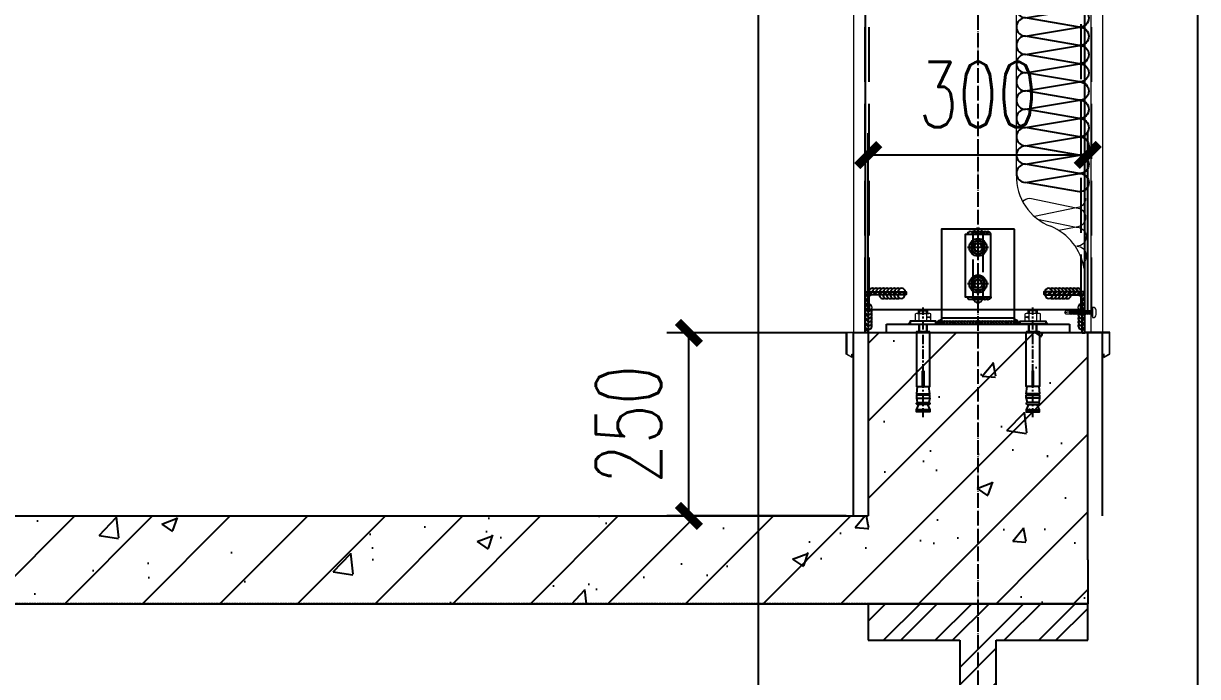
# Model space of a CAD drawing. Extents: x -1899985 to 1774885, y 556286 to 2175695.
# Drawn here: x -1482448 to -1480843, y 572538 to 573430 of the extents above; entities that cross this region are included whole.
import ezdxf
from ezdxf.enums import TextEntityAlignment as Align
from ezdxf.xclip import XClip

# ---------------------------------------------------------------- set-up
doc = ezdxf.new("R2010")
doc.units = 0
doc.header["$LTSCALE"] = 10
doc.header["$MEASUREMENT"] = 0
doc.header["$XCLIPFRAME"] = 0
for name, pattern in [('20剖面图$0$CENTER', [2, 1.25, -0.25, 0.25, -0.25]), ('20剖面图$0$DASH', [0.35, 0.25, -0.1]), ('20剖面图$0$DOTE', [2.42, 2, -0.2, 0.02, -0.2]), ('20剖面图$0$ZN-DASH', [0.35, 0.25, -0.1])]:
    doc.linetypes.add(name, pattern=pattern)
doc.layers.get('Defpoints').update_dxf_attribs({"color": 210})
for name, color, linetype in [('20剖面图$0$!ZN1-填充-8', 8, 'Continuous'), ('20剖面图$0$!ZN3-玻璃幕墙-4', 4, 'Continuous'), ('20剖面图$0$!ZN4-焊缝-8', 8, 'Continuous'), ('20剖面图$0$!ZN4-辅助材料-1', 1, 'Continuous'), ('20剖面图$0$!ZN4-配件-11', 11, 'Continuous'), ('20剖面图$0$!ZN5-钢材投影-40', 40, 'Continuous'), ('20剖面图$0$!ZN5-钢材断面-2', 2, 'Continuous'), ('20剖面图$0$!ZN6-虚线-8', 8, '20剖面图$0$ZN-DASH'), ('20剖面图$0$0-钢材投影', 40, 'Continuous'), ('20剖面图$0$11紧固件', 11, 'Continuous'), ('20剖面图$0$11配件', 11, 'Continuous'), ('20剖面图$0$20剖面图$0$AS-COLN', 6, 'Continuous'), ('20剖面图$0$40钢材投影', 40, 'Continuous'), ('20剖面图$0$A-AXIS-DOTE', 14, '20剖面图$0$DOTE'), ('20剖面图$0$A-AXIS-DP', 126, 'Continuous'), ('20剖面图$0$A-LIN-V', 9, 'Continuous'), ('20剖面图$0$A-SFCE', 30, 'Continuous'), ('20剖面图$0$AS-COLN', 6, 'Continuous'), ('20剖面图$0$COLUMN', 9, 'Continuous'), ('20剖面图$0$DOTE', 1, '20剖面图$0$CENTER'), ('20剖面图$0$Fill', 8, 'Continuous'), ('20剖面图$0$PUB_HATCH', 8, 'Continuous'), ('20剖面图$0$五金配件', 11, 'Continuous'), ('20剖面图$0$建-墙-填充', 8, 'Continuous'), ('20剖面图$0$建-柱-钢', 9, 'Continuous'), ('20剖面图$0$焊缝', 8, 'Continuous'), ('A-LIN-V', 9, 'Continuous')]:
    doc.layers.add(name, color=color, linetype=linetype)
for name, color, linetype, lineweight in [('20剖面图$0$0_CONCRETE-HACH', 8, 'Continuous', 9), ('20剖面图$0$0_FLASHING-PST', 6, 'Continuous', 15), ('20剖面图$0$0_SCREW RIVET', 4, 'Continuous', 15), ('20剖面图$0$welding', 1, 'Continuous', 18), ('20剖面图$0$彩钢板', 6, 'Continuous', 15)]:
    doc.layers.add(name, color=color, linetype=linetype, lineweight=lineweight)
doc.layers.add('20剖面图$0$0_INSULATION', color=252, linetype='Continuous', lineweight=9, transparency=0.2)
doc.styles.add('20剖面图$0$_TCH_DIM_T3', font='SIMPLEX', dxfattribs={"width": 0.705882, "bigfont": 'GBCBIG'})
doc.styles.add('20剖面图$0$FS', font='simplex.shx', dxfattribs={"width": 0.7, "height": 5, "bigfont": 'TSSDCHN.SHX'})
doc.dimstyles.new('20剖面图$0$_TCH_ARCH&&30', dxfattribs={"dimtxt": 89.25, "dimasz": 30, "dimexe": 30, "dimexo": 30, "dimgap": 37.875, "dimtad": 1, "dimdec": 0, "dimzin": 0, "dimdsep": 46, "dimtxsty": '20剖面图$0$_TCH_DIM_T3', "dimblk": '20剖面图$0$_ArchTick', "dimcen": 0.09, "dimclrt": 7, "dimazin": 2, "dimtfac": 1, "dimtdec": 0, "dimtix": 1, "dimtmove": 2, "dimatfit": 3, "dimfxl": 1, "dimtolj": 1, "dimtzin": 0, "dimarcsym": 0})
pattern_1 = [(45, (0, 0), (-53.0330086, 53.0330086), []), (50, (0, 0), (215.178055, -18.82564), [22.5, -247.5]), (355, (0, 0), (-41.6254, 225.65764), [18, -198]), (100.4514, (17.93, -1.57), (173.552815, 206.831863), [19.122057, -210.342634]), (46.1842, (0, 60), (320.172315, -49.655704), [33.75, -371.25]), (96.6356, (26.68, 55.86), (280.39881, 292.23536), [28.683086, -315.5139]), (351.1842, (0, 60), (280.398584, 292.23558), [27, -297]), (21, (30, 45), (179.072116, -120.785667), [22.5, -247.5]), (326, (30, 45), (72.9946, 217.545014), [18, -198]), (71.4514, (44.92, 34.93), (252.066789, 96.75915), [19.122057, -210.342634]), (37.5, (0, 0), (3.6479566, 99.868156), [0, -195.6, 0, -201, 0, -198.75]), (7.5, (0, 0), (78.920861, 118.3235136), [0, -114.6, 0, -191.1, 0, -75.75]), (327.5, (-66.9, 0), (160.146731, -6.7664615), [0, -75, 0, -234, 0, -310.5]), (317.5, (-96.9, 0), (174.955851, 30.031495), [0, -97.5, 0, -155.4, 0, -220.5])]

# ---------------------------------------------------------------- blocks, each defined once
blk = doc.blocks.new('20剖面图$0$G$CBF9D2CED')
at = {"layer": '20剖面图$0$建-墙-填充'}
h = blk.add_hatch(dxfattribs=at)
h.set_pattern_fill('金属', color=256, scale=20, style=0)
h.set_pattern_definition([(45, (0, 0), (-35.3553, 35.3553), []), (45, (23.57, 0), (-35.3553, 35.3553), [])])
h.paths.add_polyline_path([(-150, 0), (-150, -50), (-25, -50), (-25, -650), (-150, -650), (-150, -700), (150, -700), (150, -650), (25, -650), (25, -50), (150, -50), (150, 0)])
at = {"layer": '20剖面图$0$建-柱-钢'}
for p, q in [((-150, 0), (-150, -50)), ((150, 0), (-150, 0)), ((150, -50), (150, 0)), ((-150, -50), (-25, -50)), ((-25, -50), (-25, -650)), ((25, -650), (25, -50)), ((25, -50), (150, -50)), ((-25, -650), (-150, -650)), ((-150, -650), (-150, -700)), ((150, -650), (25, -650)), ((150, -700), (150, -650)), ((-150, -700), (150, -700))]:
    blk.add_line(p, q, dxfattribs=at)
blk = doc.blocks.new('20剖面图$0$G$C845E5159')
at = {"layer": '20剖面图$0$COLUMN'}
blk.add_lwpolyline([(300, 700), (300, -11000), (-300, -11000), (-300, 700), (300, 700)], dxfattribs=at)
blk = doc.blocks.new('20剖面图$0$2342432')
at = {"layer": '20剖面图$0$0_INSULATION'}
for p, q in [((-1752476.2, 571392.5), (-1752487.1, 571390.2)), ((-1752483.5, 571394), (-1752476.2, 571392.5)), ((-1752476.2, 571366.3), (-1752539.3, 571353.2)), ((-1752512.6, 571373.8), (-1752476.2, 571366.3)), ((-1752539.3, 571353.2), (-1752476.2, 571340.1)), ((-1752476.2, 571340.1), (-1752539.3, 571326.9)), ((-1752557.8, 570885.5), (-1752557.8, 571304.5)), ((-1752557.8, 571298.9), (-1752557.8, 570885.5)), ((-1752557.8, 570473.3), (-1752557.8, 570885.5)), ((-1752539.4, 570441.6), (-1752476.3, 570428.5)), ((-1752476.3, 570428.5), (-1752533.3, 570416.7)), ((-1752529.1, 570413.2), (-1752476.3, 570402.3)), ((-1752476.3, 570402.3), (-1752499.8, 570397.4))]:
    blk.add_line(p, q, dxfattribs=at)
for centre, radius, start, end in [((-1752539.4, 571444.7), 75.8, 292.1666, 346.2521), ((-1752485.9, 571307), 72, 110.2875, 181.9554), ((-1752485.9, 570470.8), 72, 178.0446, 249.7125), ((-1752541, 570332.4), 77, 9.828, 66.9693)]:
    blk.add_arc(centre, radius, start, end, dxfattribs=at)
at = {"layer": '20剖面图$0$0_INSULATION', "extrusion": (0, 0, -1)}
for centre, major_axis, ratio, start_param, end_param in [((-1752475.5, 571405.9), (-8.4, -10.7), 0.960759, 4.08278, 5.653576), ((-1752476.2, 571379.4), (0, 13.1), 0.988253, 0, 1.570796), ((-1752476.2, 571379.4), (0, 13.1), 0.988253, 1.570796, 3.141593), ((-1752476.2, 571353.2), (0, 13.1), 0.988253, 0, 1.570796), ((-1752539.3, 571340.1), (0, 13.1), 0.988253, 6.139662, 6.283185), ((-1752539.3, 571366.3), (0, 13.1), 0.988253, 3.141593, 3.269368), ((-1752476.2, 571353.2), (0, 13.1), 0.988253, 1.570796, 3.141593), ((-1752539.3, 571340.1), (0, 13.1), 0.988253, 3.141593, 4.407145), ((-1752476.2, 571327), (0, 13.1), 0.988253, 0, 1.570796), ((-1752476.3, 570441.6), (0, 13.1), 0.988253, 1.570796, 3.141593), ((-1752476.3, 570415.4), (0, 13.1), 0.988253, 0, 1.570796), ((-1752476.3, 570415.4), (0, 13.1), 0.988253, 1.570796, 3.141593), ((-1752475.5, 570388.9), (-8.4, 10.6), 0.960747, 0.629655, 2.200451), ((-1752475.3, 570389.2), (0, 13.1), 0.988253, 1.570796, 3.141593), ((-1752475.3, 570363), (0, 13.1), 0.988253, 0, 1.570796), ((-1752475.3, 570363), (0, 13.1), 0.988253, 1.570796, 2.416555)]:
    blk.add_ellipse(centre, major_axis=major_axis, ratio=ratio, start_param=start_param, end_param=end_param, dxfattribs=at)
at = {"layer": '20剖面图$0$Fill'}
for points in [[(-1752459.1, 570885.5, 0.385563), (-1752471.5, 570896.7), (-1752545.5, 570884, -1), (-1752545.5, 570909), (-1752471.5, 570896.7, 1), (-1752471.5, 570921.7), (-1752545.5, 570909, -1), (-1752545.5, 570934), (-1752471.5, 570921.7, 1), (-1752471.5, 570946.7), (-1752545.5, 570934, -1), (-1752545.5, 570959), (-1752471.5, 570946.7, 1), (-1752471.5, 570971.7), (-1752545.5, 570959, -1), (-1752545.5, 570984), (-1752471.5, 570971.7, 1), (-1752471.5, 570996.7), (-1752545.5, 570984, -1), (-1752545.5, 571009), (-1752471.5, 570996.7, 1), (-1752471.5, 571021.7), (-1752545.5, 571009, -1), (-1752545.5, 571034), (-1752471.5, 571021.7, 1), (-1752471.5, 571046.7), (-1752545.5, 571034, -1), (-1752545.5, 571059), (-1752471.5, 571046.7, 1), (-1752471.5, 571071.7), (-1752545.5, 571059, -1), (-1752545.5, 571084), (-1752471.5, 571071.7, 1), (-1752471.5, 571096.7), (-1752545.5, 571084, -1), (-1752545.5, 571109), (-1752471.5, 571096.7, 1), (-1752471.5, 571121.7), (-1752545.5, 571109, -1), (-1752545.5, 571134), (-1752471.5, 571121.7, 1), (-1752471.5, 571146.7), (-1752545.5, 571134, -1), (-1752545.5, 571159), (-1752471.5, 571146.7, 1), (-1752471.5, 571171.7), (-1752545.5, 571159, -1), (-1752545.5, 571184), (-1752471.5, 571171.7, 1), (-1752471.5, 571196.7), (-1752545.5, 571184, -1), (-1752545.5, 571209), (-1752471.5, 571196.7, 1), (-1752471.5, 571221.7), (-1752545.5, 571209, -1), (-1752545.5, 571234), (-1752471.5, 571221.7, 1), (-1752471.5, 571246.7), (-1752545.5, 571234, -1), (-1752545.5, 571259), (-1752471.5, 571246.7, 1), (-1752471.5, 571271.7), (-1752545.5, 571259, -1), (-1752545.5, 571284), (-1752471.5, 571271.7, 1), (-1752471.5, 571296.7), (-1752545.5, 571284, -1), (-1752545.5, 571309), (-1752471.5, 571296.7, 1), (-1752471.5, 571321.7), (-1752545.5, 571309)], [(-1752459.3, 570885.5, -0.355547), (-1752471.5, 570875.5), (-1752545.5, 570888.2, 1), (-1752545.5, 570863.2), (-1752471.5, 570875.5, -1), (-1752471.5, 570850.5), (-1752545.5, 570863.2, 1), (-1752545.5, 570838.2), (-1752471.5, 570850.5, -1), (-1752471.5, 570825.5), (-1752545.5, 570838.2, 1), (-1752545.5, 570813.2), (-1752471.5, 570825.5, -1), (-1752471.5, 570800.5), (-1752545.5, 570813.2, 1), (-1752545.5, 570788.2), (-1752471.5, 570800.5, -1), (-1752471.5, 570775.5), (-1752545.5, 570788.2, 1), (-1752545.5, 570763.2), (-1752471.5, 570775.5, -1), (-1752471.5, 570750.5), (-1752545.5, 570763.2, 1), (-1752545.5, 570738.2), (-1752471.5, 570750.5, -1), (-1752471.5, 570725.5), (-1752545.5, 570738.2, 1), (-1752545.5, 570713.2), (-1752471.5, 570725.5, -1), (-1752471.5, 570700.5), (-1752545.5, 570713.2, 1), (-1752545.5, 570688.2), (-1752471.5, 570700.5, -1), (-1752471.5, 570675.5), (-1752545.5, 570688.2, 1), (-1752545.5, 570663.2), (-1752471.5, 570675.5, -1), (-1752471.5, 570650.5), (-1752545.5, 570663.2, 1), (-1752545.5, 570638.2), (-1752471.5, 570650.5, -1), (-1752471.5, 570625.5), (-1752545.5, 570638.2, 1), (-1752545.5, 570613.2), (-1752471.5, 570625.5, -1), (-1752471.5, 570600.5), (-1752545.5, 570613.2, 1), (-1752545.5, 570588.2), (-1752471.5, 570600.5, -1), (-1752471.5, 570575.5), (-1752545.5, 570588.2, 1), (-1752545.5, 570563.2), (-1752471.5, 570575.5, -1), (-1752471.5, 570550.5), (-1752545.5, 570563.2, 1), (-1752545.5, 570538.2), (-1752471.5, 570550.5, -1), (-1752471.5, 570525.5), (-1752545.5, 570538.2, 1), (-1752545.5, 570513.2), (-1752471.5, 570525.5, -1), (-1752471.5, 570500.5), (-1752545.5, 570513.2, 1), (-1752545.5, 570488.2), (-1752471.5, 570500.5, -1), (-1752471.5, 570475.5), (-1752545.5, 570488.2, 1), (-1752545.5, 570463.2), (-1752471.5, 570475.5, -1), (-1752471.5, 570450.5), (-1752545.5, 570463.2)]]:
    blk.add_lwpolyline(points, format="xyb", dxfattribs=at)
blk = doc.blocks.new('20剖面图$0$ZN-角钢56X56X4')
at = {"layer": '20剖面图$0$!ZN1-填充-8'}
h = blk.add_hatch(dxfattribs=at)
h.set_pattern_fill('ANSI32', color=256, scale=0.5, style=0)
h.set_pattern_definition([(45, (0, 0), (-3.3676, 3.3676), []), (45, (2.245, 0), (-3.3676, 3.3676), [])])
edge = h.paths.add_edge_path()
edge.add_line((0, 0), (0, 56))
edge.add_line((0, 56), (2.7, 56))
edge.add_arc((2.7, 54.7), 1.33, 360, 450, ccw=False)
edge.add_line((4, 54.7), (4, 10))
edge.add_arc((10, 10), 6, 180, 270)
edge.add_line((10, 4), (54.7, 4))
edge.add_arc((54.7, 2.7), 1.33, 360, 450, ccw=False)
edge.add_line((56, 2.7), (56, 0))
edge.add_line((56, 0), (0, 0))
at = {"layer": '20剖面图$0$!ZN5-钢材断面-2'}
blk.add_lwpolyline([(0, 0), (0, 56), (2.7, 56, -0.414214), (4, 54.7), (4, 10, 0.414214), (10, 4), (54.7, 4, -0.414214), (56, 2.7), (56, 0), (0, 0)], format="xyb", dxfattribs=at)
blk = doc.blocks.new('20剖面图$0$20180403.16475379')
at = {"layer": '20剖面图$0$!ZN1-填充-8', "ltscale": 2}
blk.add_hatch(color=8, dxfattribs=at).paths.add_polyline_path([(0, -6), (0, 0), (6, 0, -0.414214)])
blk.add_lwpolyline([(0, 0), (0, -6, 0.414214), (6, 0)], format="xyb", dxfattribs=at)
blk = doc.blocks.new('*U89')
at = {"color": 0, "linetype": '20剖面图$0$CENTER', "ltscale": 3}
for p, q in [((-14.3, 0), (14.3, 0)), ((0, 14.3), (0, -14.3))]:
    blk.add_line(p, q, dxfattribs=at)
at = {"linetype": 'ByBlock', "ltscale": 10}
blk.add_lwpolyline([(9, 5.2), (0, 10.4), (-9, 5.2), (-9, -5.2), (0, -10.4), (9, -5.2)], close=True, dxfattribs=at)
for radius in [12, 9, 6]:
    blk.add_circle((0, 0), radius, dxfattribs=at)
blk.add_arc((0, 0), 5.19, 180, 90, dxfattribs=at)
blk = doc.blocks.new('20剖面图$0$_ArchTick')
at = {"color": 0, "linetype": 'ByBlock', "const_width": 0.4}
blk.add_lwpolyline([(-0.5, -0.5), (0.5, 0.5)], dxfattribs=at)
blk = doc.blocks.new('*D480')
at = {"layer": '20剖面图$0$A-AXIS-DP', "color": 0, "lineweight": -2, "transparency": 16777216}
for p, q in [((-1481293.4, 573037.5), (-1481293.4, 573280.7)), ((-1480993.4, 573037.5), (-1480993.4, 573280.7)), ((-1481293.4, 573250.7), (-1480993.4, 573250.7))]:
    blk.add_line(p, q, dxfattribs=at)
at = {"layer": 'Defpoints', "color": 0, "transparency": 16777216}
for p in [(-1480993.4, 573250.7), (-1481293.4, 573007.5), (-1480993.4, 573007.5)]:
    blk.add_point(p, dxfattribs=at)
at = {"layer": '20剖面图$0$A-AXIS-DP', "color": 0, "lineweight": -2, "transparency": 16777216, "xscale": 30, "yscale": 30, "zscale": 30, "rotation": 180}
blk.add_blockref('20剖面图$0$_ArchTick', (-1481293.4, 573250.7), dxfattribs=at)
at = {"layer": '20剖面图$0$A-AXIS-DP', "color": 0, "lineweight": -2, "transparency": 16777216, "xscale": 30, "yscale": 30, "zscale": 30}
blk.add_blockref('20剖面图$0$_ArchTick', (-1480993.4, 573250.7), dxfattribs=at)
at = {"layer": '20剖面图$0$A-AXIS-DP', "color": 7, "transparency": 16777216, "insert": (-1481143.4, 573333.2), "char_height": 89.25, "attachment_point": 5, "style": '20剖面图$0$_TCH_DIM_T3'}
blk.add_mtext('\\A1;300', dxfattribs=at)
blk = doc.blocks.new('*D481')
at = {"layer": '20剖面图$0$A-AXIS-DP', "color": 0, "lineweight": -2, "transparency": 16777216}
for p, q in [((-1481323.4, 573007.5), (-1481568.5, 573007.5)), ((-1481538.5, 572757.5), (-1481538.5, 573007.5)), ((-1481323.4, 572757.5), (-1481568.5, 572757.5))]:
    blk.add_line(p, q, dxfattribs=at)
at = {"layer": 'Defpoints', "color": 0, "transparency": 16777216}
for p in [(-1481538.5, 573007.5), (-1481293.4, 573007.5), (-1481293.4, 572757.5)]:
    blk.add_point(p, dxfattribs=at)
at = {"layer": '20剖面图$0$A-AXIS-DP', "color": 0, "lineweight": -2, "transparency": 16777216, "xscale": 30, "yscale": 30, "zscale": 30}
for p, rotation in [((-1481538.5, 573007.5), 90), ((-1481538.5, 572757.5), 270)]:
    blk.add_blockref('20剖面图$0$_ArchTick', p, dxfattribs=dict(at, rotation=rotation))
at = {"layer": '20剖面图$0$A-AXIS-DP', "color": 7, "transparency": 16777216, "insert": (-1481621, 572882.5), "char_height": 89.25, "attachment_point": 5, "rotation": 90, "style": '20剖面图$0$_TCH_DIM_T3'}
blk.add_mtext('\\A1;250', dxfattribs=at)
blk = doc.blocks.new('20剖面图')
at = {"layer": '20剖面图$0$PUB_HATCH'}
h = blk.add_hatch(dxfattribs=at)
h.set_pattern_fill('钢筋混凝土', color=256, scale=30, style=0)
h.set_pattern_definition(pattern_1)
h.paths.add_polyline_path([(-1481293.4, 572697.5), (-1480993.4, 572697.5), (-1480993.4, 573007.5), (-1481293.4, 573007.5)])
h = blk.add_hatch(dxfattribs=at)
h.set_pattern_fill('钢筋混凝土', color=256, scale=30, style=0)
h.set_pattern_definition(pattern_1)
h.paths.add_polyline_path([(-1480993.4, 572697.5), (-1481293.4, 572697.5), (-1481293.4, 572757.5), (-1484052.1, 572757.5), (-1484052.1, 572637.5), (-1480993.4, 572637.5)])
at = {"layer": '20剖面图$0$!ZN4-焊缝-8', "color": 8, "ltscale": 20}
for centre, start, end in [((-1481287.7, 573063.5), 60, 180), ((-1481282.7, 573063.5), 60, 180), ((-1481282.7, 573063.5), 120, 180), ((-1481277.7, 573063.5), 60, 180), ((-1481277.7, 573063.5), 120, 180), ((-1481272.7, 573063.5), 60, 180), ((-1481272.7, 573063.5), 120, 180), ((-1481267.7, 573063.5), 60, 180), ((-1481267.7, 573063.5), 120, 180), ((-1481262.7, 573063.5), 60, 180), ((-1481262.7, 573063.5), 120, 180), ((-1481257.7, 573063.5), 60, 180), ((-1481257.7, 573063.5), 120, 180), ((-1481252.7, 573063.5), 60, 180), ((-1481252.7, 573063.5), 120, 180), ((-1481247.7, 573063.5), 0, 180), ((-1481247.7, 573063.5), 120, 180), ((-1481047, 573063.5), 0, 180), ((-1481042, 573063.5), 0, 120), ((-1481047, 573063.5), 0, 60), ((-1481037, 573063.5), 0, 120), ((-1481042, 573063.5), 0, 60), ((-1481032, 573063.5), 0, 120), ((-1481037, 573063.5), 0, 60), ((-1481027, 573063.5), 0, 120), ((-1481032, 573063.5), 0, 60), ((-1481022, 573063.5), 0, 120), ((-1481027, 573063.5), 0, 60), ((-1481017, 573063.5), 0, 120), ((-1481022, 573063.5), 0, 60), ((-1481012, 573063.5), 0, 120), ((-1481017, 573063.5), 0, 60), ((-1481007, 573063.5), 0, 120), ((-1481012, 573063.5), 0, 60), ((-1481273.3, 573059.5), 180, 300), ((-1481268.3, 573059.5), 180, 300), ((-1481268.3, 573059.5), 180, 240), ((-1481263.3, 573059.5), 180, 300), ((-1481263.3, 573059.5), 180, 240), ((-1481258.3, 573059.5), 180, 300), ((-1481258.3, 573059.5), 180, 240), ((-1481253.3, 573059.5), 180, 300), ((-1481253.3, 573059.5), 180, 240), ((-1481248.3, 573059.5), 180, 0), ((-1481248.3, 573059.5), 180, 240), ((-1481046.5, 573059.5), 180, 0), ((-1481046.5, 573059.5), 300, 0), ((-1481041.5, 573059.5), 240, 0), ((-1481041.5, 573059.5), 300, 0), ((-1481036.5, 573059.5), 240, 0), ((-1481036.5, 573059.5), 300, 0), ((-1481031.5, 573059.5), 240, 0), ((-1481031.5, 573059.5), 300, 0), ((-1481026.5, 573059.5), 240, 0), ((-1481026.5, 573059.5), 300, 0), ((-1481021.5, 573059.5), 240, 0), ((-1481293.4, 573042.3), 270, 90), ((-1481293.4, 573042.3), 270, 330), ((-1481293.4, 573037.3), 270, 30), ((-1481293.4, 573037.3), 270, 330), ((-1481293.4, 573032.3), 270, 30), ((-1481001.4, 573042.3), 90, 270), ((-1481001.4, 573037.3), 150, 270), ((-1481001.4, 573032.3), 150, 270), ((-1481001.4, 573042.3), 210, 270), ((-1481001.4, 573037.3), 210, 270), ((-1481293.4, 573032.3), 270, 330), ((-1481293.4, 573027.3), 270, 30), ((-1481293.4, 573027.3), 270, 330), ((-1481293.4, 573022.3), 270, 30), ((-1481293.4, 573022.3), 270, 330), ((-1481293.4, 573017.3), 270, 30), ((-1481001.4, 573027.3), 150, 270), ((-1481001.4, 573022.3), 150, 270), ((-1481001.4, 573017.3), 150, 270), ((-1481001.4, 573032.3), 210, 270), ((-1481001.4, 573027.3), 210, 270), ((-1481001.4, 573022.3), 210, 270)]:
    blk.add_arc(centre, 5, start, end, dxfattribs=at)
at = {"layer": '20剖面图$0$!ZN4-辅助材料-1'}
for points in [[(-1481125.9, 573142, 0.57735), (-1481131.9, 573145.4, -0.267949), (-1481129.9, 573142, 0.57735), (-1481135.9, 573145.4, -0.267949), (-1481133.9, 573142, 0.57735), (-1481139.9, 573145.4, -0.267949), (-1481137.9, 573142, 0.57735), (-1481143.9, 573145.4, -0.267949), (-1481141.9, 573142, 0.57735), (-1481147.9, 573145.4, -0.267949), (-1481145.9, 573142, 0.57735), (-1481151.9, 573145.4, -0.267949), (-1481149.9, 573142, 1), (-1481157.9, 573142, 1)], [(-1481125.9, 573057, -0.57735), (-1481131.9, 573053.5, 0.267949), (-1481129.9, 573057, -0.57735), (-1481135.9, 573053.5, 0.267949), (-1481133.9, 573057, -0.57735), (-1481139.9, 573053.5, 0.267949), (-1481137.9, 573057, -0.57735), (-1481143.9, 573053.5, 0.267949), (-1481141.9, 573057, -0.57735), (-1481147.9, 573053.5, 0.267949), (-1481145.9, 573057, -0.57735), (-1481151.9, 573053.5, 0.267949), (-1481149.9, 573057, -1), (-1481157.9, 573057, -1)]]:
    blk.add_lwpolyline(points, format="xyb", dxfattribs=at)
at = {"layer": '20剖面图$0$!ZN5-钢材投影-40'}
for p, q in [((-1481297.4, 573635.5), (-1481297.4, 573039.5)), ((-1480997.4, 573039.5), (-1480997.4, 573635.5)), ((-1481297.4, 573039.5), (-1480997.4, 573039.5))]:
    blk.add_line(p, q, dxfattribs=at)
at = {"layer": '20剖面图$0$!ZN5-钢材投影-40', "ltscale": 50}
blk.add_line((-1481093.4, 573027.5), (-1481193.4, 573027.5), dxfattribs=at)
at = {"layer": '20剖面图$0$!ZN5-钢材投影-40'}
for points in [[(-1481093.4, 573149.5), (-1481193.4, 573149.5), (-1481193.4, 573019.5), (-1481093.4, 573019.5)], [(-1481125.9, 573142), (-1481160.9, 573142), (-1481160.9, 573057), (-1481125.9, 573057), (-1481125.9, 573142)]]:
    blk.add_lwpolyline(points, close=True, dxfattribs=at)
at = {"layer": '20剖面图$0$!ZN6-虚线-8', "ltscale": 30}
for p, q in [((-1481298, 573635.5), (-1481298, 573007.5)), ((-1481292.4, 573635.5), (-1481292.4, 573039.5)), ((-1481002.4, 573039.5), (-1481002.4, 573635.5)), ((-1480988.8, 573635.5), (-1480988.8, 573008.4))]:
    blk.add_line(p, q, dxfattribs=at)
at = {"layer": '20剖面图$0$!ZN6-虚线-8', "linetype": '20剖面图$0$ZN-DASH', "ltscale": 20}
for p, q in [((-1481149.9, 573140.7), (-1481149.9, 573143.7)), ((-1481149.9, 573057.7), (-1481149.9, 573140.7)), ((-1481136.9, 573143.7), (-1481136.9, 573140.7)), ((-1481136.9, 573140.7), (-1481136.9, 573057.7)), ((-1481149.9, 573055.7), (-1481149.9, 573057.7)), ((-1481136.9, 573057.7), (-1481136.9, 573055.7))]:
    blk.add_line(p, q, dxfattribs=at)
for centre, start, end in [((-1481143.4, 573143.7), 0, 180), ((-1481143.4, 573055.7), 180, 0)]:
    blk.add_arc(centre, 6.5, start, end, dxfattribs=at)
at = {"layer": '20剖面图$0$0-钢材投影', "ltscale": 10}
for p, q in [((-1481268.4, 573007.5), (-1481268.4, 573019.5)), ((-1481018.4, 573019.5), (-1481018.4, 573007.5)), ((-1481018.4, 573007.5), (-1481268.4, 573007.5))]:
    blk.add_line(p, q, dxfattribs=at)
at = {"layer": '20剖面图$0$0_CONCRETE-HACH'}
blk.add_line((-1481313.4, 573007.5, 0), (-1481293.4, 573007.5, 0), dxfattribs=at)
at = {"layer": '20剖面图$0$0_FLASHING-PST'}
for p, q in [((-1481298, 573008.4), (-1481298, 573054.3)), ((-1481298, 573054.3), (-1481297.4, 573054.3)), ((-1481297.4, 573054.3), (-1481297.4, 573007.8)), ((-1480996.8, 573054.3), (-1480997.4, 573054.3)), ((-1480997.4, 573054.3), (-1480997.4, 573007.8)), ((-1480996.8, 573008.4), (-1480996.8, 573054.3)), ((-1481323.4, 572978.4), (-1481323.4, 573008.4)), ((-1481323.4, 573008.4), (-1481298, 573008.4)), ((-1481297.4, 573007.8), (-1481322.8, 573007.8)), ((-1481322.8, 573007.8), (-1481322.8, 572978.7)), ((-1480997.4, 573007.8), (-1480964, 573007.8)), ((-1480963.4, 573008.4), (-1480996.8, 573008.4)), ((-1480964, 573007.8), (-1480964, 572978.7)), ((-1480963.4, 572978.4), (-1480963.4, 573008.4)), ((-1481315.4, 572973.8), (-1481323.4, 572978.4)), ((-1481322.8, 572978.7), (-1481316, 572974.8)), ((-1481316, 572974.8), (-1481316, 572978.4)), ((-1481316, 572978.4), (-1481315.4, 572978.4)), ((-1481315.4, 572978.4), (-1481315.4, 572973.8)), ((-1480971.4, 572978.4), (-1480971.4, 572973.8)), ((-1480971.4, 572973.8), (-1480963.4, 572978.4)), ((-1480970.8, 572978.4), (-1480971.4, 572978.4)), ((-1480964, 572978.7), (-1480970.8, 572974.8)), ((-1480970.8, 572974.8), (-1480970.8, 572978.4))]:
    blk.add_line(p, q, dxfattribs=at)
at = {"layer": '20剖面图$0$0_INSULATION', "extrusion": (0, 0, -1)}
for centre, start_param, end_param in [((-1481072.4, 573178.5), 5.406397, 6.283185), ((-1481072.3, 572890.1), 6.139662, 6.283185), ((-1481072.3, 572916.3), 3.141593, 3.269368)]:
    blk.add_ellipse(centre, major_axis=(0, 13.1), ratio=0.988253, start_param=start_param, end_param=end_param, dxfattribs=at)
at = {"layer": '20剖面图$0$0_SCREW RIVET'}
for p, q in [((-1481024.8, 573035.5), (-1481023, 573037.7)), ((-1481023, 573033.2), (-1481024.8, 573035.5)), ((-1481017.6, 573037.7), (-1481023, 573037.7)), ((-1481018, 573033.2), (-1481023, 573033.2)), ((-1481015.8, 573033.2), (-1481017.5, 573033.2)), ((-1481015.4, 573037.7), (-1481017.1, 573037.7)), ((-1481013.5, 573033.2), (-1481015.2, 573033.2)), ((-1481013.1, 573037.7), (-1481014.9, 573037.7)), ((-1481011.3, 573033.2), (-1481013, 573033.2)), ((-1481010.9, 573037.7), (-1481012.6, 573037.7)), ((-1481009.1, 573033.2), (-1481010.8, 573033.2)), ((-1481008.7, 573037.7), (-1481010.4, 573037.7)), ((-1481006.9, 573033.2), (-1481008.6, 573033.2)), ((-1481006.5, 573037.7), (-1481008.2, 573037.7)), ((-1481004.7, 573033.2), (-1481006.4, 573033.2)), ((-1481004.3, 573037.7), (-1481006, 573037.7)), ((-1481002.5, 573033.2), (-1481004.2, 573033.2)), ((-1481002.1, 573037.7), (-1481003.8, 573037.7)), ((-1481000.3, 573033.2), (-1481002, 573033.2)), ((-1480999.9, 573037.7), (-1481001.6, 573037.7)), ((-1480998.1, 573033.2), (-1480999.8, 573033.2)), ((-1480997.7, 573037.7), (-1480999.4, 573037.7)), ((-1480995.9, 573033.2), (-1480997.6, 573033.2)), ((-1480995.5, 573037.7), (-1480997.2, 573037.7)), ((-1480993.7, 573033.2), (-1480995.4, 573033.2)), ((-1480993.3, 573037.7), (-1480995, 573037.7)), ((-1480991.5, 573033.2), (-1480993.2, 573033.2)), ((-1480991.1, 573037.7), (-1480992.8, 573037.7)), ((-1480988.8, 573033.2), (-1480991, 573033.2)), ((-1480988.8, 573037.7), (-1480990.6, 573037.7))]:
    blk.add_line(p, q, dxfattribs=at)
for points in [[(-1481024.8, 573035.5), (-1481016.1, 573036.8), (-1481017.6, 573037.4), (-1481017.6, 573037.4), (-1481018.1, 573037.7)], [(-1481017.2, 573036.6), (-1481017.5, 573033.2), (-1481017.8, 573032.7), (-1481018, 573033.2), (-1481017.7, 573036.6)], [(-1481017.1, 573037.2), (-1481017.1, 573037.7), (-1481017.3, 573038.2), (-1481017.6, 573037.7), (-1481017.6, 573037.4)]]:
    blk.add_lwpolyline(points, dxfattribs=at)
for points in [[(-1481015.8, 573033.2), (-1481015.4, 573037.7), (-1481015.1, 573038.2), (-1481014.9, 573037.7), (-1481015.2, 573033.2), (-1481015.5, 573032.7)], [(-1481013.5, 573033.2), (-1481013.1, 573037.7), (-1481012.9, 573038.2), (-1481012.6, 573037.7), (-1481013, 573033.2), (-1481013.3, 573032.7)], [(-1481011.3, 573033.2), (-1481010.9, 573037.7), (-1481010.6, 573038.2), (-1481010.4, 573037.7), (-1481010.8, 573033.2), (-1481011.1, 573032.7)], [(-1481009.1, 573033.2), (-1481008.7, 573037.7), (-1481008.4, 573038.2), (-1481008.2, 573037.7), (-1481008.6, 573033.2), (-1481008.9, 573032.7)], [(-1481006.9, 573033.2), (-1481006.5, 573037.7), (-1481006.2, 573038.2), (-1481006, 573037.7), (-1481006.4, 573033.2), (-1481006.7, 573032.7)], [(-1481004.7, 573033.2), (-1481004.3, 573037.7), (-1481004, 573038.2), (-1481003.8, 573037.7), (-1481004.2, 573033.2), (-1481004.5, 573032.7)], [(-1481002.5, 573033.2), (-1481002.1, 573037.7), (-1481001.8, 573038.2), (-1481001.6, 573037.7), (-1481002, 573033.2), (-1481002.3, 573032.7)], [(-1481000.3, 573033.2), (-1480999.9, 573037.7), (-1480999.6, 573038.2), (-1480999.4, 573037.7), (-1480999.8, 573033.2), (-1481000.1, 573032.7)], [(-1480998.1, 573033.2), (-1480997.7, 573037.7), (-1480997.4, 573038.2), (-1480997.2, 573037.7), (-1480997.6, 573033.2), (-1480997.9, 573032.7)], [(-1480995.9, 573033.2), (-1480995.5, 573037.7), (-1480995.2, 573038.2), (-1480995, 573037.7), (-1480995.4, 573033.2), (-1480995.7, 573032.7)], [(-1480993.7, 573033.2), (-1480993.3, 573037.7), (-1480993, 573038.2), (-1480992.8, 573037.7), (-1480993.2, 573033.2), (-1480993.5, 573032.7)], [(-1480991.5, 573033.2), (-1480991.1, 573037.7), (-1480990.8, 573038.2), (-1480990.6, 573037.7), (-1480991, 573033.2), (-1480991.3, 573032.7)], [(-1480986.8, 573031), (-1480986.8, 573040), (-1480988.8, 573040), (-1480988.8, 573031)]]:
    blk.add_lwpolyline(points, close=True, dxfattribs=at)
blk.add_lwpolyline([(-1480986, 573028.5, 0.414214), (-1480982, 573032.5), (-1480982, 573038.5, 0.414214), (-1480986, 573042.5), (-1480986, 573042.5), (-1480986.8, 573042.5), (-1480986.8, 573028.5), (-1480986, 573028.5)], format="xyb", close=True, dxfattribs=at)
at = {"layer": '20剖面图$0$11紧固件', "lineweight": 9, "ltscale": 2}
for p, q in [((-1481226.2, 573034.3), (-1481210.6, 573034.3)), ((-1481060.6, 573034.3), (-1481076.2, 573034.3)), ((-1481227.4, 573009), (-1481226.9, 573009.5)), ((-1481226.9, 573009.5), (-1481209.9, 573009.5)), ((-1481209.4, 573009), (-1481209.9, 573009.5)), ((-1481077.4, 573009), (-1481076.9, 573009.5)), ((-1481059.9, 573009.5), (-1481076.9, 573009.5)), ((-1481059.4, 573009), (-1481059.9, 573009.5))]:
    blk.add_line(p, q, dxfattribs=at)
for centre, radius, start, end in [((-1481226.2, 573027.3), 7, 68.2132, 111.7868), ((-1481218.4, 573007), 27.2, 79.0073, 100.9927), ((-1481210.6, 573027.3), 7, 68.2132, 111.7868), ((-1481076.2, 573027.3), 7, 68.2132, 111.7868), ((-1481068.4, 573007), 27.2, 79.0073, 100.9927), ((-1481060.6, 573027.3), 7, 68.2132, 111.7868)]:
    blk.add_arc(centre, radius, start, end, dxfattribs=at)
at = {"layer": '20剖面图$0$11配件'}
for points in [[(-1481209.4, 573009), (-1481227.4, 573009), (-1481227.4, 572934.5), (-1481219.4, 572934.5), (-1481219.4, 572955.5), (-1481217.4, 572955.5), (-1481217.4, 572934.5), (-1481209.4, 572934.5), (-1481209.4, 573009)], [(-1481077.4, 573009), (-1481059.4, 573009), (-1481059.4, 572934.5), (-1481067.4, 572934.5), (-1481067.4, 572955.5), (-1481069.4, 572955.5), (-1481069.4, 572934.5), (-1481077.4, 572934.5), (-1481077.4, 573009)], [(-1481226.4, 572934.5), (-1481227.4, 572924.5), (-1481209.4, 572924.5), (-1481210.4, 572934.5)], [(-1481227.4, 572918.5), (-1481209.4, 572918.5), (-1481209.4, 572922.5), (-1481227.4, 572922.5), (-1481227.4, 572918.5), (-1481226.4, 572912.5)], [(-1481225.9, 572922.5), (-1481225.9, 572924.5)], [(-1481210.9, 572922.5), (-1481210.9, 572924.5)], [(-1481060.4, 572934.5), (-1481059.4, 572924.5), (-1481077.4, 572924.5), (-1481076.4, 572934.5)], [(-1481059.4, 572918.5), (-1481077.4, 572918.5), (-1481077.4, 572922.5), (-1481059.4, 572922.5), (-1481059.4, 572918.5), (-1481060.4, 572912.5)], [(-1481075.9, 572922.5), (-1481075.9, 572924.5)], [(-1481060.9, 572922.5), (-1481060.9, 572924.5)], [(-1481209.4, 572918.5), (-1481210.4, 572912.5), (-1481209.4, 572911.5), (-1481209.4, 572910.5), (-1481210.4, 572909.5), (-1481226.4, 572909.5), (-1481227.4, 572910.5), (-1481227.4, 572911.5), (-1481226.4, 572912.5), (-1481210.4, 572912.5)], [(-1481212.4, 572909.5), (-1481209.4, 572902.5), (-1481209.4, 572899.5), (-1481227.4, 572899.5), (-1481227.4, 572902.5), (-1481224.4, 572909.5)], [(-1481077.4, 572918.5), (-1481076.4, 572912.5), (-1481077.4, 572911.5), (-1481077.4, 572910.5), (-1481076.4, 572909.5), (-1481060.4, 572909.5), (-1481059.4, 572910.5), (-1481059.4, 572911.5), (-1481060.4, 572912.5), (-1481076.4, 572912.5)], [(-1481074.4, 572909.5), (-1481077.4, 572902.5), (-1481077.4, 572899.5), (-1481059.4, 572899.5), (-1481059.4, 572902.5), (-1481062.4, 572909.5)], [(-1481209.4, 572902.5), (-1481227.4, 572902.5)], [(-1481077.4, 572902.5), (-1481059.4, 572902.5)]]:
    blk.add_lwpolyline(points, dxfattribs=at)
at = {"layer": '20剖面图$0$20剖面图$0$AS-COLN'}
blk.add_line((-1480993.4, 573007.5), (-1481293.4, 573007.5), dxfattribs=at)
at = {"layer": '20剖面图$0$A-AXIS-DOTE'}
blk.add_line((-1481143.4, 565072.8), (-1481143.4, 585146), dxfattribs=at)
at = {"layer": '20剖面图$0$A-LIN-V'}
for p, q in [((-1481313.4, 572757.5), (-1481313.4, 573008.4)), ((-1480973.4, 572757.5), (-1480973.4, 573008.4))]:
    blk.add_line(p, q, dxfattribs=at)
at = {"layer": '20剖面图$0$A-SFCE', "linetype": '20剖面图$0$DASH'}
blk.add_line((-1481293.4, 572637.5), (-1484052.1, 572637.5), dxfattribs=at)
at = {"layer": '20剖面图$0$AS-COLN'}
for p, q in [((-1480993.4, 573007.5), (-1481293.4, 573007.5)), ((-1481293.4, 573007.5), (-1481293.4, 572757.5)), ((-1480993.4, 572697.5), (-1480993.4, 573007.5)), ((-1484052.1, 572757.5), (-1481293.4, 572757.5)), ((-1480993.4, 572697.5), (-1480993.4, 572637.5)), ((-1484052.1, 572637.5), (-1480993.4, 572637.5))]:
    blk.add_line(p, q, dxfattribs=at)
at = {"layer": '20剖面图$0$Fill'}
for p, q in [((-1481223.3, 573034.3), (-1481223.3, 573038.3)), ((-1481213.4, 573034.3), (-1481213.4, 573038.3)), ((-1481073.3, 573034.3), (-1481073.3, 573038.3)), ((-1481063.4, 573034.3), (-1481063.4, 573038.3))]:
    blk.add_line(p, q, dxfattribs=at)
at = {"layer": '20剖面图$0$五金配件'}
for p, q in [((-1481223.3, 573039.3), (-1481224.3, 573038.3)), ((-1481224.3, 573038.3), (-1481212.4, 573038.3)), ((-1481224.3, 573034.3), (-1481224.3, 573038.3)), ((-1481223.3, 573039.3), (-1481213.4, 573039.3)), ((-1481213.4, 573039.3), (-1481212.4, 573038.3)), ((-1481212.4, 573034.3), (-1481212.4, 573038.3)), ((-1481073.3, 573039.3), (-1481074.3, 573038.3)), ((-1481074.3, 573034.3), (-1481074.3, 573038.3)), ((-1481062.4, 573038.3), (-1481074.3, 573038.3)), ((-1481063.4, 573039.3), (-1481073.3, 573039.3)), ((-1481063.4, 573039.3), (-1481062.4, 573038.3)), ((-1481062.4, 573034.3), (-1481062.4, 573038.3))]:
    blk.add_line(p, q, dxfattribs=at)
at = {"layer": '20剖面图$0$彩钢板'}
for p, q in [((-1481313.4, 573635.5), (-1481313.4, 573007.5)), ((-1481297.4, 573635.5), (-1481297.4, 573007.5)), ((-1480989.4, 573635.5), (-1480989.4, 573008.4)), ((-1480973.4, 573635.5), (-1480973.4, 573008.4))]:
    blk.add_line(p, q, dxfattribs=at)
at = {"layer": '20剖面图$0$焊缝', "ltscale": 500}
for points in [[(-1481157.4, 573019.5, 0.57735), (-1481163.4, 573022.9, -0.267949), (-1481161.4, 573019.5, 0.57735), (-1481167.4, 573022.9, -0.267949), (-1481165.4, 573019.5, 0.57735), (-1481171.4, 573022.9, -0.267949), (-1481169.4, 573019.5, 0.57735), (-1481175.4, 573022.9, -0.267949), (-1481173.4, 573019.5, 0.57735), (-1481179.4, 573022.9, -0.267949), (-1481177.4, 573019.5, 0.57735), (-1481183.4, 573022.9, -0.267949), (-1481181.4, 573019.5, 0.57735), (-1481187.4, 573022.9, -0.267949), (-1481185.4, 573019.5, 0.57735), (-1481191.4, 573022.9, -0.267949), (-1481189.4, 573019.5, 0.57735), (-1481195.4, 573022.9, -0.267949), (-1481193.4, 573019.5)], [(-1481093.4, 573019.5, 0.57735), (-1481099.4, 573022.9, -0.267949), (-1481097.4, 573019.5, 0.57735), (-1481103.4, 573022.9, -0.267949), (-1481101.4, 573019.5, 0.57735), (-1481107.4, 573022.9, -0.267949), (-1481105.4, 573019.5, 0.57735), (-1481111.4, 573022.9, -0.267949), (-1481109.4, 573019.5, 0.57735), (-1481115.4, 573022.9, -0.267949), (-1481113.4, 573019.5, 0.57735), (-1481119.4, 573022.9, -0.267949), (-1481117.4, 573019.5, 0.57735), (-1481123.4, 573022.9, -0.267949), (-1481121.4, 573019.5, 0.57735), (-1481127.4, 573022.9, -0.267949), (-1481125.4, 573019.5, 0.57735), (-1481131.4, 573022.9, -0.267949), (-1481129.4, 573019.5, 0.57735), (-1481135.4, 573022.9, -0.267949), (-1481133.4, 573019.5, 0.57735), (-1481139.4, 573022.9, -0.267949), (-1481137.4, 573019.5, 0.57735), (-1481143.4, 573022.9, -0.267949), (-1481141.4, 573019.5, 0.57735), (-1481147.4, 573022.9, -0.267949), (-1481145.4, 573019.5, 0.57735), (-1481151.4, 573022.9, -0.267949), (-1481149.4, 573019.5, 0.57735), (-1481155.4, 573022.9, -0.267949), (-1481153.4, 573019.5, 0.57735), (-1481159.4, 573022.9, 0.57735)]]:
    blk.add_lwpolyline(points, format="xyb", dxfattribs=at)
at = {"layer": '20剖面图$0$!ZN3-玻璃幕墙-4', "ltscale": 50, "xscale": -1, "rotation": 270}
blk.add_blockref('20剖面图$0$20180403.16475379', (-1481193.4, 573019.5), dxfattribs=at)
at = {"layer": '20剖面图$0$!ZN3-玻璃幕墙-4', "ltscale": 50, "rotation": 90}
blk.add_blockref('20剖面图$0$20180403.16475379', (-1481093.4, 573019.5), dxfattribs=at)
at = {"layer": '20剖面图$0$!ZN4-配件-11', "color": 1, "ltscale": 50, "rotation": 180}
for p in [(-1481143.4, 573124.5), (-1481143.4, 573074.5)]:
    blk.add_blockref('*U89', p, dxfattribs=at)
at = {"layer": '20剖面图$0$!ZN5-钢材断面-2', "extrusion": (0, 0, -1), "xscale": -1, "zscale": -1, "rotation": 90}
blk.add_blockref('20剖面图$0$ZN-角钢56X56X4', (1481297.4, 573063.5), dxfattribs=at)
at = {"layer": '20剖面图$0$!ZN5-钢材断面-2', "extrusion": (0, 0, -1), "zscale": -1, "rotation": 270}
blk.add_blockref('20剖面图$0$ZN-角钢56X56X4', (1480997.4, 573063.5), dxfattribs=at)
at = {"layer": '20剖面图$0$A-LIN-V'}
ref = blk.add_blockref('20剖面图$0$G$C845E5159', (-1481143.4, 579257.5), dxfattribs=at)
XClip(ref).set_block_clipping_path([(-1212.3866562452, -12616.0079631957), (3210.2872155558, -1319.5526150048)])
for name, p in [('20剖面图$0$2342432', (271467, 2750)), ('20剖面图$0$G$CBF9D2CED', (-1481143.4, 572637.5))]:
    blk.add_blockref(name, p, dxfattribs=at)
at = {"layer": '20剖面图$0$A-AXIS-DP'}
dim = blk.add_aligned_dim(p1=(-1481293.4, 572757.5), p2=(-1481293.4, 573007.5), distance=245.1, dimstyle='20剖面图$0$_TCH_ARCH&&30', dxfattribs=at)
dim.commit()
dim.dimension.update_dxf_attribs({"geometry": '*D481', "text_midpoint": (-1481621, 572882.5)})
blk.add_wipeout([(-1481200.9, 573019.5), (-1481200.9, 573023.5), (-1481235.9, 573023.5), (-1481235.9, 573019.5)]).dxf.layer = '20剖面图$0$40钢材投影'
at = {"layer": '20剖面图$0$0-钢材投影', "ltscale": 10}
blk.add_line((-1481268.4, 573019.5), (-1481018.4, 573019.5), dxfattribs=at)
at = {"layer": '20剖面图$0$11紧固件', "lineweight": 9, "ltscale": 2}
for p, q in [((-1481228.8, 573024), (-1481228.8, 573033.8)), ((-1481223.6, 573024), (-1481223.6, 573033.8)), ((-1481213.2, 573024), (-1481213.2, 573033.8)), ((-1481208, 573024), (-1481208, 573033.8)), ((-1481227.6, 573023.5), (-1481209.2, 573023.5)), ((-1481226.2, 573023.5), (-1481210.6, 573023.5)), ((-1481224.3, 573009.5), (-1481224.3, 573019.5)), ((-1481212.4, 573009.5), (-1481212.4, 573019.5))]:
    blk.add_line(p, q, dxfattribs=at)
for centre, radius, start, end in [((-1481226.2, 573030.5), 7, 248.2132, 291.7868), ((-1481218.4, 573050.7), 27.2, 259.0073, 280.9927), ((-1481210.6, 573030.5), 7, 248.2132, 291.7868)]:
    blk.add_arc(centre, radius, start, end, dxfattribs=at)
at = {"layer": '20剖面图$0$40钢材投影'}
blk.add_lwpolyline([(-1481200.9, 573019.5), (-1481200.9, 573023.5), (-1481235.9, 573023.5), (-1481235.9, 573019.5)], close=True, dxfattribs=at)
at = {"layer": '20剖面图$0$DOTE'}
blk.add_line((-1481218.4, 572892.3), (-1481218.4, 573042.5), dxfattribs=at)
at = {"layer": '20剖面图$0$Fill'}
for p, q in [((-1481223.3, 573009.5), (-1481223.3, 573019.5)), ((-1481213.4, 573009.5), (-1481213.4, 573019.5))]:
    blk.add_line(p, q, dxfattribs=at)
at = {"layer": '20剖面图$0$welding', "color": 8}
for points in [[(-1481235.9, 573020, 0.414214), (-1481236.4, 573019.5)], [(-1481199.4, 573019.5, 0.414214), (-1481200.9, 573021)], [(-1481199.9, 573019.5, 0.414214), (-1481200.9, 573020.5)], [(-1481200.4, 573019.5, 0.414214), (-1481200.9, 573020)]]:
    blk.add_lwpolyline(points, format="xyb", dxfattribs=at)
for centre, radius, start, end in [((-1481235.4, 573019.5), 2.97, 99.0812, 181.3077), ((-1481235.9, 573019.5), 2, 90, 180), ((-1481235.9, 573019.5), 1.5, 90, 180), ((-1481235.9, 573019.5), 1, 90, 180), ((-1481201.3, 573019.5), 2.97, 358.6923, 80.9188), ((-1481200.9, 573019.5), 2, 0, 90)]:
    blk.add_arc(centre, radius, start, end, dxfattribs=at)
at = {"layer": '20剖面图$0$11紧固件', "lineweight": 9, "ltscale": 2, "style": '20剖面图$0$FS', "width": 0.8}
blk.add_text('M12', height=2, dxfattribs=at).set_placement((-1481210.2, 573029.1), align=Align.MIDDLE)
blk.add_wipeout([(-1481085.9, 573019.5), (-1481085.9, 573023.5), (-1481050.9, 573023.5), (-1481050.9, 573019.5)]).dxf.layer = '20剖面图$0$40钢材投影'
at = {"layer": '20剖面图$0$11紧固件', "lineweight": 9, "ltscale": 2}
for p, q in [((-1481078.8, 573024), (-1481078.8, 573033.8)), ((-1481073.6, 573024), (-1481073.6, 573033.8)), ((-1481063.2, 573024), (-1481063.2, 573033.8)), ((-1481058, 573024), (-1481058, 573033.8)), ((-1481059.2, 573023.5), (-1481077.6, 573023.5)), ((-1481060.6, 573023.5), (-1481076.2, 573023.5)), ((-1481074.3, 573009.5), (-1481074.3, 573019.5)), ((-1481062.4, 573009.5), (-1481062.4, 573019.5))]:
    blk.add_line(p, q, dxfattribs=at)
for centre, radius, start, end in [((-1481076.2, 573030.5), 7, 248.2132, 291.7868), ((-1481068.4, 573050.7), 27.2, 259.0073, 280.9927), ((-1481060.6, 573030.5), 7, 248.2132, 291.7868)]:
    blk.add_arc(centre, radius, start, end, dxfattribs=at)
at = {"layer": '20剖面图$0$40钢材投影'}
blk.add_lwpolyline([(-1481085.9, 573019.5), (-1481085.9, 573023.5), (-1481050.9, 573023.5), (-1481050.9, 573019.5)], close=True, dxfattribs=at)
at = {"layer": '20剖面图$0$DOTE'}
blk.add_line((-1481068.4, 572892.3), (-1481068.4, 573042.5), dxfattribs=at)
at = {"layer": '20剖面图$0$Fill'}
for p, q in [((-1481073.3, 573009.5), (-1481073.3, 573019.5)), ((-1481063.4, 573009.5), (-1481063.4, 573019.5))]:
    blk.add_line(p, q, dxfattribs=at)
at = {"layer": '20剖面图$0$welding', "color": 8}
for points in [[(-1481087.4, 573019.5, -0.414214), (-1481085.9, 573021)], [(-1481086.9, 573019.5, -0.414214), (-1481085.9, 573020.5)], [(-1481086.4, 573019.5, -0.414214), (-1481085.9, 573020)], [(-1481050.9, 573020, -0.414214), (-1481050.4, 573019.5)]]:
    blk.add_lwpolyline(points, format="xyb", dxfattribs=at)
for centre, radius, start, end in [((-1481085.4, 573019.5), 2.97, 99.0812, 181.3077), ((-1481085.9, 573019.5), 2, 90, 180), ((-1481051.3, 573019.5), 2.97, 358.6923, 80.9188), ((-1481050.9, 573019.5), 2, 0, 90), ((-1481050.9, 573019.5), 1.5, 0, 90), ((-1481050.9, 573019.5), 1, 0, 90)]:
    blk.add_arc(centre, radius, start, end, dxfattribs=at)
at = {"layer": '20剖面图$0$11紧固件', "lineweight": 9, "ltscale": 2, "style": '20剖面图$0$FS', "width": 0.8}
blk.add_text('M12', height=2, dxfattribs=at).set_placement((-1481076.6, 573029.1), align=Align.MIDDLE)
at = {"layer": '20剖面图$0$A-AXIS-DP'}
dim = blk.add_aligned_dim(p1=(-1481293.4, 573007.5), p2=(-1480993.4, 573007.5), distance=243.2, dimstyle='20剖面图$0$_TCH_ARCH&&30', dxfattribs=at)
dim.commit()
dim.dimension.update_dxf_attribs({"geometry": '*D480', "text_midpoint": (-1481143.4, 573333.2)})

msp = doc.modelspace()

# ---------------------------------------------------------------- block references
at = {"layer": 'A-LIN-V'}
msp.add_blockref('20剖面图', (0, 0), dxfattribs=at)

doc.saveas('drawing.dxf')
